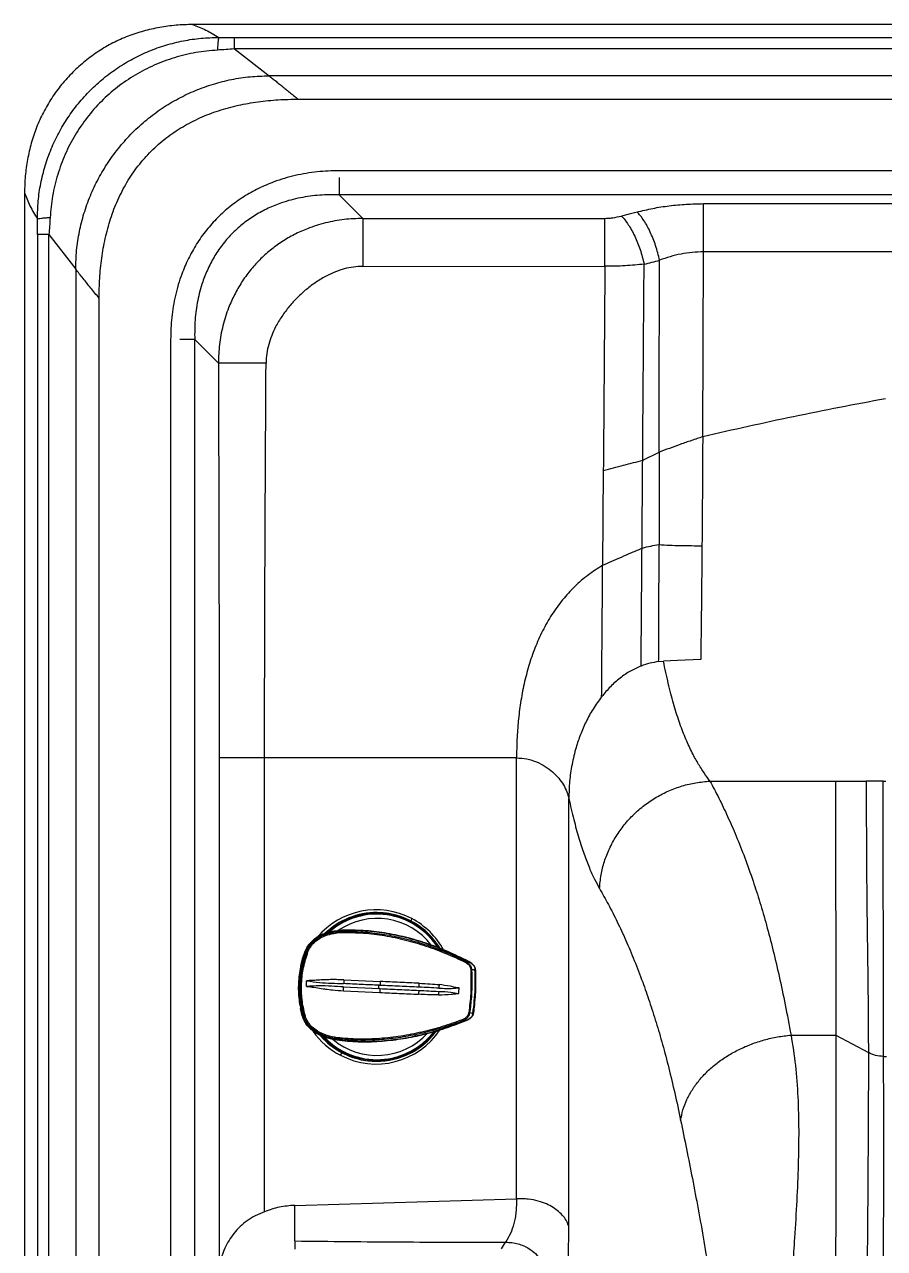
# Model space of a CAD drawing. Extents: x 939 to 1039, y 781 to 934.
# Drawn here: x 938.65 to 954, y 868.52 to 890.35 of the extents above; entities that cross this region are included whole.
import ezdxf

# ---------------------------------------------------------------- set-up
doc = ezdxf.new("R2010")
doc.units = 0
doc.header["$MEASUREMENT"] = 0
doc.layers.add('1', color=4, linetype='Continuous')

# ---------------------------------------------------------------- blocks, each defined once
blk = doc.blocks.new('Envoy')
at = {"layer": '1', "color": 4, "linetype": 'Continuous', "lineweight": 25}
for p, q in [((97.246, 91.174), (3, 91.174)), ((0, 88.174), (0, 3))]:
    blk.add_line(p, q, dxfattribs=at)
at = {"layer": '1', "color": 3, "linetype": 'Continuous', "lineweight": 25}
for p, q in [((3.746, 90.942), (96.499, 90.942)), ((3.746, 90.738), (4.363, 90.259)), ((96.499, 90.738), (3.746, 90.738)), ((95.882, 90.259), (4.363, 90.259)), ((4.882, 89.842), (95.364, 89.842)), ((36.585, 88.567), (5.616, 88.567)), ((36.585, 88.137), (5.616, 88.137)), ((5.616, 88.137), (6.038, 87.716)), ((12.117, 87.979), (36.262, 87.979)), ((6.038, 87.716), (10.355, 87.716)), ((0.435, 87.427), (0.914, 86.81)), ((12.101, 83.823), (12.117, 87.119)), ((36.262, 87.119), (12.117, 87.119)), ((0.914, 86.81), (0.914, 4.363)), ((6.037, 86.861), (10.355, 86.862)), ((1.332, 4.882), (1.332, 86.292)), ((2.607, 85.557), (2.607, 5.616)), ((3.037, 85.557), (3.46, 85.134)), ((11.03, 83.403), (11.325, 83.548)), ((10.328, 83.223), (10.316, 81.528)), ((11.315, 79.813), (11.401, 79.82)), ((11.653, 79.832), (11.401, 79.82)), ((12.066, 79.851), (11.653, 79.832)), ((3.474, 78.1), (3.474, 78.095)), ((3.474, 78.095), (3.474, 69.043)), ((4.282, 70.004), (4.282, 78.095)), ((8.78, 78.095), (4.282, 78.095)), ((8.78, 70.236), (8.78, 78.095)), ((12.23, 77.681), (14.469, 77.681)), ((14.469, 77.681), (15.019, 77.681)), ((15.319, 77.681), (15.019, 77.681)), ((15.319, 77.681), (15.369, 77.681)), ((9.712, 69.739), (9.712, 77.373)), ((6.29, 75.337), (6.293, 75.318)), ((6.91, 75.23), (6.896, 75.186)), ((5.584, 75.016), (5.583, 75.016)), ((5.664, 75.022), (5.584, 75.012)), ((5.663, 75.022), (5.664, 75.022)), ((5.665, 75.015), (5.665, 75.016)), ((5.669, 75.003), (5.665, 75.015)), ((5.01, 74.652), (5.011, 74.652)), ((5.017, 74.649), (5.04, 74.642)), ((7.866, 74.476), (7.868, 74.487)), ((7.868, 74.487), (7.868, 74.488)), ((8.045, 74.319), (7.978, 74.316)), ((8.038, 74.319), (8.033, 74.332)), ((5.029, 74.022), (5.033, 74.122)), ((5.692, 74.013), (6.322, 73.983)), ((5.699, 74.138), (6.349, 74.108)), ((5.69, 73.944), (6.34, 73.913)), ((4.956, 73.496), (4.924, 73.625)), ((4.956, 73.496), (4.957, 73.496)), ((4.964, 73.498), (4.987, 73.503)), ((7.816, 73.405), (7.817, 73.394)), ((7.817, 73.394), (7.817, 73.393)), ((7.942, 73.555), (8.009, 73.544)), ((7.994, 73.525), (8.002, 73.545)), ((13.677, 73.153), (14.478, 73.153)), ((14.478, 73.153), (15.057, 72.84)), ((5.572, 73.067), (5.573, 73.066)), ((5.575, 73.073), (5.58, 73.086)), ((5.575, 73.073), (5.575, 73.072)), ((5.699, 73.052), (5.7, 73.052)), ((5.636, 72.794), (5.669, 72.838)), ((6.28, 72.706), (6.276, 72.687)), ((15.329, 72.774), (15.379, 72.774)), ((4.822, 70.117), (8.78, 70.236)), ((4.822, 69.482), (4.822, 69.335)), ((8.51, 69.342), (8.585, 69.459))]:
    blk.add_line(p, q, dxfattribs=at)
at = {"layer": '1', "color": 3, "linetype": 'Continuous', "lineweight": 25, "flags": 128}
for points in [[(10.929, 87.83), (10.79, 87.794), (10.652, 87.757)], [(0.232, 87.427), (0.232, 45.373), (0.232, 3.746)], [(0.435, 3.746), (0.436, 45.373), (0.435, 87.427)], [(3.037, 5.616), (3.037, 45.587), (3.037, 85.557)], [(5.058, 74.636), (5.088, 74.7), (5.114, 74.739), (5.123, 74.751), (5.131, 74.762), (5.141, 74.774), (5.151, 74.785), (5.151, 74.785), (5.154, 74.787), (5.16, 74.794), (5.173, 74.807), (5.194, 74.826), (5.221, 74.846), (5.247, 74.865), (5.274, 74.881), (5.275, 74.882), (5.283, 74.886), (5.349, 74.918), (5.406, 74.939), (5.441, 74.949), (5.472, 74.957), (5.48, 74.959), (5.494, 74.962), (5.506, 74.964), (5.511, 74.965), (5.513, 74.966), (5.514, 74.966), (5.515, 74.966), (5.515, 74.966), (5.515, 74.966), (5.515, 74.966), (5.515, 74.966), (5.515, 74.966), (5.515, 74.966), (5.515, 74.966), (5.515, 74.966), (5.515, 74.966), (5.516, 74.966), (5.518, 74.966), (5.552, 74.972), (5.578, 74.975), (5.669, 74.982)], [(4.931, 74.395), (4.962, 74.513), (5.01, 74.652)], [(4.956, 74.478), (4.965, 74.511), (5.014, 74.65)]]:
    blk.add_lwpolyline(points, dxfattribs=at)
at = {"layer": '1', "color": 3, "linetype": 'Continuous', "lineweight": 25}
for centre, radius, start, end in [((6.273, 74.015), 1.372, 62.3452, 139.7766), ((6.283, 74.015), 1.322, 62.3411, 134.2865), ((6.283, 74.015), 1.323, 89.7047, 134.1865), ((6.287, 74.015), 1.304, 89.7041, 131.566), ((6.286, 74.015), 1.296, 32.2617, 131.2322), ((6.286, 74.015), 1.296, 32.0334, 130.9032), ((6.287, 74.015), 1.295, 32.0425, 130.8867), ((6.282, 74.014), 1.323, 30.6381, 89.682), ((6.286, 74.014), 1.304, 31.8779, 89.6828), ((6.29, 74.015), 1.219, 37.1105, 124.8488), ((6.281, 74.013), 1.324, 30.9085, 62.3329), ((6.272, 74.013), 1.374, 28.5839, 62.333), ((5.854, 74.989), 0.186, 175.7459, 182.3036), ((6.678, 73.995), 1.785, 158.4858, 196.1834), ((4.979, 74.423), 0.227, 69.5124, 74.3463), ((7.816, 74.48), 0.0503, 330.4549, 355.2482), ((6.676, 73.995), 1.787, 168.2528, 196.1834), ((7.977, 73.989), 0.327, 89.8752, 92.3909), ((4.941, 73.746), 0.247, 280.7091, 285.1508), ((7.765, 73.406), 0.0507, 359.3848, 24.1093), ((7.976, 73.911), 0.358, 262.2061, 264.5056), ((6.274, 74.01), 1.374, 215.1461, 242.3351), ((6.284, 74.01), 1.324, 220.3217, 242.3377), ((6.283, 74.009), 1.323, 220.9746, 269.6877), ((6.287, 74.009), 1.304, 222.812, 269.6895), ((6.286, 74.009), 1.295, 223.2454, 322.8545), ((6.286, 74.009), 1.295, 223.2619, 322.404), ((6.286, 74.009), 1.295, 223.558, 322.6302), ((6.29, 74.009), 1.219, 229.6631, 317.698), ((6.273, 74.009), 1.372, 242.3497, 326.4654), ((6.283, 74.009), 1.323, 242.3474, 324.2501), ((6.282, 74.01), 1.323, 269.7103, 324.324), ((6.286, 74.01), 1.304, 269.7085, 323.2272), ((5.767, 73.082), 0.187, 172.385, 178.9346)]:
    blk.add_arc(centre, radius, start, end, dxfattribs=at)
at = {"layer": '1', "color": 4, "linetype": 'Continuous', "lineweight": 25}
blk.add_open_spline([(3, 91.174), (2.901, 91.171), (2.705, 91.165), (2.412, 91.123), (2.125, 91.06), (1.845, 90.97), (1.576, 90.849), (1.321, 90.7), (1.081, 90.525), (0.859, 90.326), (0.659, 90.105), (0.483, 89.865), (0.333, 89.609), (0.21, 89.339), (0.117, 89.058), (0.052, 88.768), (0.009, 88.472), (0.003, 88.273), (0, 88.174)], degree=3, knots=[0, 0, 0, 0, 0.062366, 0.124638, 0.186644, 0.248523, 0.310634, 0.37302, 0.435572, 0.498279, 0.561144, 0.623947, 0.686467, 0.748827, 0.811278, 0.874007, 0.936971, 1, 1, 1, 1], dxfattribs=at)
at = {"layer": '1', "color": 3, "linetype": 'Continuous', "lineweight": 25}
for points, knots in [([(3, 91.174), (3.078, 91.144), (3.234, 91.084), (3.39, 90.99), (3.468, 90.942)], [0, 0, 0, 0, 0.500001, 1, 1, 1, 1]), ([(0.231, 87.706), (0.234, 87.811), (0.239, 88.024), (0.287, 88.341), (0.364, 88.653), (0.471, 88.954), (0.607, 89.241), (0.769, 89.512), (0.958, 89.767), (1.171, 90.003), (1.407, 90.216), (1.662, 90.405), (1.933, 90.567), (2.22, 90.703), (2.521, 90.81), (2.833, 90.887), (3.15, 90.934), (3.362, 90.94), (3.468, 90.942)], [0, 0, 0, 0, 0.06222, 0.125113, 0.188617, 0.251562, 0.31352, 0.375307, 0.437475, 0.500067, 0.562648, 0.624797, 0.68658, 0.748534, 0.811468, 0.874945, 0.937805, 1, 1, 1, 1]), ([(3.468, 90.943), (3.465, 90.937), (3.46, 90.925), (3.453, 90.875), (3.447, 90.807), (3.444, 90.747), (3.442, 90.717)], [0, 0, 0, 0, 0.249999, 0.499996, 0.749996, 1, 1, 1, 1]), ([(3.468, 90.943), (3.515, 90.942), (3.608, 90.942), (3.701, 90.942), (3.746, 90.942)], [0, 0, 0, 0, 0.511955, 1, 1, 1, 1]), ([(3.746, 90.738), (3.746, 90.766), (3.746, 90.82), (3.746, 90.881), (3.746, 90.925), (3.746, 90.936), (3.746, 90.942)], [0, 0, 0, 0, 0.249996, 0.499999, 0.75, 1, 1, 1, 1]), ([(3.442, 90.717), (3.314, 90.705), (3.055, 90.681), (2.676, 90.588), (2.312, 90.455), (1.971, 90.278), (1.654, 90.062), (1.366, 89.808), (1.112, 89.52), (0.896, 89.203), (0.719, 88.862), (0.585, 88.498), (0.493, 88.118), (0.469, 87.86), (0.457, 87.732)], [0, 0, 0, 0, 0.0835191, 0.1681404, 0.2521961, 0.3344983, 0.4168509, 0.4999266, 0.583025, 0.6653869, 0.7477088, 0.8318065, 0.9164538, 1, 1, 1, 1]), ([(3.746, 90.738), (3.696, 90.734), (3.595, 90.726), (3.494, 90.72), (3.442, 90.717)], [0, 0, 0, 0, 0.492331, 1, 1, 1, 1]), ([(0.914, 86.81), (0.917, 86.923), (0.924, 87.148), (0.976, 87.48), (1.057, 87.806), (1.171, 88.122), (1.316, 88.429), (1.49, 88.72), (1.694, 88.995), (1.924, 89.25), (2.179, 89.48), (2.453, 89.684), (2.745, 89.858), (3.051, 90.003), (3.368, 90.117), (3.694, 90.198), (4.026, 90.25), (4.251, 90.256), (4.363, 90.259)], [0, 0, 0, 0, 0.06215, 0.124777, 0.185771, 0.248564, 0.310676, 0.373243, 0.436892, 0.499999, 0.56323, 0.626874, 0.68924, 0.751565, 0.814271, 0.875187, 0.937853, 1, 1, 1, 1]), ([(4.363, 90.259), (4.383, 90.244), (4.424, 90.211), (4.487, 90.162), (4.552, 90.11), (4.615, 90.059), (4.681, 90.006), (4.747, 89.952), (4.815, 89.896), (4.86, 89.86), (4.882, 89.842)], [0, 0, 0, 0, 0.119758, 0.248559, 0.366829, 0.497219, 0.611816, 0.74738, 0.873325, 1, 1, 1, 1]), ([(1.332, 86.292), (1.334, 86.409), (1.338, 86.649), (1.374, 87.005), (1.437, 87.362), (1.531, 87.709), (1.659, 88.045), (1.823, 88.361), (2.021, 88.654), (2.255, 88.919), (2.52, 89.153), (2.813, 89.351), (3.129, 89.514), (3.465, 89.643), (3.812, 89.737), (4.169, 89.8), (4.525, 89.836), (4.764, 89.84), (4.882, 89.842)], [0, 0, 0, 0, 0.061851, 0.125645, 0.1881173, 0.2520185, 0.3144309, 0.3764028, 0.4386848, 0.5000127, 0.561464, 0.6237473, 0.6855275, 0.7481587, 0.8119693, 0.8743525, 0.9381655, 1, 1, 1, 1]), ([(5.616, 88.567), (5.485, 88.563), (5.221, 88.555), (4.829, 88.487), (4.479, 88.384), (4.173, 88.253), (3.911, 88.107), (3.666, 87.932), (3.442, 87.732), (3.241, 87.508), (3.067, 87.263), (2.921, 87.001), (2.79, 86.695), (2.686, 86.344), (2.619, 85.953), (2.611, 85.689), (2.607, 85.557)], [0, 0, 0, 0, 0.082622, 0.165622, 0.248891, 0.311522, 0.374264, 0.437089, 0.499974, 0.562859, 0.625695, 0.688444, 0.751076, 0.834351, 0.917355, 1, 1, 1, 1]), ([(5.616, 88.445), (5.616, 88.443), (5.616, 88.398), (5.616, 88.317), (5.616, 88.211), (5.616, 88.161), (5.616, 88.137)], [0, 0, 0, 0, 0.015245, 0.343499, 0.671746, 1, 1, 1, 1]), ([(0, 88.174), (0.03, 88.096), (0.09, 87.94), (0.184, 87.784), (0.231, 87.706)], [0, 0, 0, 0, 0.500001, 1, 1, 1, 1]), ([(5.616, 88.137), (5.5, 88.137), (5.268, 88.138), (4.922, 88.09), (4.614, 88.009), (4.347, 87.901), (4.118, 87.779), (3.906, 87.632), (3.713, 87.461), (3.542, 87.268), (3.394, 87.055), (3.272, 86.827), (3.165, 86.559), (3.084, 86.251), (3.036, 85.906), (3.036, 85.674), (3.037, 85.557)], [0, 0, 0, 0, 0.084114, 0.167945, 0.251385, 0.313742, 0.375921, 0.437975, 0.499974, 0.561974, 0.624037, 0.686224, 0.748583, 0.832028, 0.915865, 1, 1, 1, 1]), ([(10.929, 87.83), (11.022, 87.853), (11.208, 87.898), (11.504, 87.943), (11.808, 87.973), (12.014, 87.977), (12.117, 87.979)], [0, 0, 0, 0, 0.249824, 0.500183, 0.750204, 1, 1, 1, 1]), ([(12.117, 87.119), (12.117, 87.162), (12.117, 87.248), (12.117, 87.376), (12.117, 87.499), (12.117, 87.615), (12.117, 87.723), (12.117, 87.821), (12.117, 87.909), (12.117, 87.955), (12.117, 87.979)], [0, 0, 0, 0, 0.125001, 0.250001, 0.375001, 0.500001, 0.624998, 0.749999, 0.874999, 1, 1, 1, 1]), ([(10.355, 87.716), (10.374, 87.717), (10.421, 87.719), (10.522, 87.73), (10.6, 87.746), (10.652, 87.757)], [0, 0, 0, 0, 0.180421, 0.458622, 1, 1, 1, 1]), ([(10.652, 87.757), (10.672, 87.735), (10.714, 87.691), (10.774, 87.606), (10.833, 87.51), (10.888, 87.402), (10.939, 87.284), (10.985, 87.16), (11.025, 87.03), (11.045, 86.943), (11.056, 86.899)], [0, 0, 0, 0, 0.125002, 0.250001, 0.375001, 0.500001, 0.624998, 0.749999, 0.874997, 1, 1, 1, 1]), ([(11.333, 86.97), (11.323, 87.014), (11.302, 87.102), (11.262, 87.231), (11.216, 87.356), (11.165, 87.473), (11.11, 87.582), (11.052, 87.679), (10.991, 87.764), (10.949, 87.808), (10.929, 87.83)], [0, 0, 0, 0, 0.1250022, 0.2500014, 0.3750008, 0.5000034, 0.6250015, 0.7500007, 0.8750011, 1, 1, 1, 1]), ([(0.231, 87.706), (0.237, 87.708), (0.249, 87.713), (0.298, 87.72), (0.366, 87.727), (0.427, 87.73), (0.457, 87.732)], [0, 0, 0, 0, 0.25, 0.5, 0.750002, 1, 1, 1, 1]), ([(0.232, 87.427), (0.232, 87.473), (0.232, 87.566), (0.231, 87.658), (0.231, 87.706)], [0, 0, 0, 0, 0.4886862, 1, 1, 1, 1]), ([(0.457, 87.732), (0.454, 87.68), (0.448, 87.579), (0.439, 87.477), (0.435, 87.427)], [0, 0, 0, 0, 0.507051, 1, 1, 1, 1]), ([(6.038, 87.716), (5.926, 87.712), (5.701, 87.704), (5.369, 87.642), (5.072, 87.548), (4.813, 87.432), (4.592, 87.303), (4.384, 87.151), (4.193, 86.979), (4.022, 86.787), (3.871, 86.579), (3.744, 86.357), (3.627, 86.098), (3.534, 85.801), (3.471, 85.469), (3.464, 85.245), (3.46, 85.134)], [0, 0, 0, 0, 0.082443, 0.165187, 0.248467, 0.311207, 0.374074, 0.437099, 0.500251, 0.563395, 0.626391, 0.689217, 0.751902, 0.835053, 0.91766, 1, 1, 1, 1]), ([(6.038, 87.716), (6.038, 87.692), (6.038, 87.646), (6.038, 87.559), (6.038, 87.462), (6.037, 87.354), (6.037, 87.238), (6.037, 87.116), (6.037, 86.99), (6.037, 86.904), (6.037, 86.861)], [0, 0, 0, 0, 0.125, 0.250002, 0.374999, 0.5, 0.625, 0.750001, 0.875, 1, 1, 1, 1]), ([(10.355, 86.862), (10.355, 86.905), (10.355, 86.991), (10.355, 87.117), (10.355, 87.239), (10.355, 87.355), (10.355, 87.462), (10.355, 87.56), (10.355, 87.646), (10.355, 87.693), (10.355, 87.716)], [0, 0, 0, 0, 0.125003, 0.250002, 0.375001, 0.500002, 0.625001, 0.749998, 0.874998, 1, 1, 1, 1]), ([(0.435, 87.427), (0.408, 87.427), (0.353, 87.427), (0.292, 87.427), (0.248, 87.427), (0.237, 87.427), (0.232, 87.427)], [0, 0, 0, 0, 0.25, 0.500001, 0.750001, 1, 1, 1, 1]), ([(12.117, 87.119), (12.049, 87.117), (11.913, 87.113), (11.712, 87.082), (11.516, 87.036), (11.394, 86.992), (11.333, 86.97)], [0, 0, 0, 0, 0.247045, 0.49556, 0.746621, 1, 1, 1, 1]), ([(11.056, 86.899), (11.001, 86.894), (10.89, 86.884), (10.716, 86.871), (10.537, 86.862), (10.416, 86.862), (10.355, 86.862)], [0, 0, 0, 0, 0.246642, 0.496333, 0.748442, 1, 1, 1, 1]), ([(11.03, 83.403), (11.034, 83.985), (11.043, 85.15), (11.051, 86.316), (11.056, 86.899)], [0, 0, 0, 0, 0.499869, 1, 1, 1, 1]), ([(11.056, 86.899), (11.102, 86.911), (11.194, 86.934), (11.287, 86.958), (11.333, 86.97)], [0, 0, 0, 0, 0.500009, 1, 1, 1, 1]), ([(11.325, 83.548), (11.325, 84.115), (11.325, 85.256), (11.33, 86.396), (11.333, 86.97)], [0, 0, 0, 0, 0.497158, 1, 1, 1, 1]), ([(1.332, 86.292), (1.307, 86.323), (1.257, 86.383), (1.185, 86.472), (1.114, 86.559), (1.046, 86.644), (0.978, 86.729), (0.935, 86.784), (0.914, 86.81)], [0, 0, 0, 0, 0.176594, 0.345331, 0.502786, 0.673944, 0.838323, 1, 1, 1, 1]), ([(6.037, 86.861), (5.981, 86.859), (5.87, 86.854), (5.705, 86.819), (5.546, 86.766), (5.378, 86.688), (5.205, 86.585), (5.03, 86.454), (4.868, 86.307), (4.721, 86.146), (4.589, 85.971), (4.485, 85.797), (4.408, 85.629), (4.354, 85.47), (4.318, 85.306), (4.313, 85.194), (4.31, 85.137)], [0, 0, 0, 0, 0.063314, 0.12651, 0.189566, 0.252354, 0.335356, 0.41762, 0.4996, 0.581613, 0.663977, 0.747131, 0.81003, 0.873193, 0.936525, 1, 1, 1, 1]), ([(10.355, 86.862), (10.351, 86.255), (10.342, 85.042), (10.333, 83.829), (10.328, 83.223)], [0, 0, 0, 0, 0.5001176, 1, 1, 1, 1]), ([(3.037, 85.557), (3.012, 85.557), (2.962, 85.557), (2.868, 85.557), (2.799, 85.557), (2.771, 85.557)], [0, 0, 0, 0, 0.37027, 0.740524, 1, 1, 1, 1]), ([(4.31, 85.137), (4.268, 85.137), (4.182, 85.137), (4.056, 85.137), (3.935, 85.136), (3.82, 85.136), (3.713, 85.135), (3.616, 85.135), (3.53, 85.134), (3.484, 85.134), (3.46, 85.134)], [0, 0, 0, 0, 0.124998, 0.250001, 0.375001, 0.5, 0.624998, 0.750001, 0.875, 1, 1, 1, 1]), ([(3.46, 85.134), (3.464, 83.958), (3.47, 81.614), (3.473, 79.269), (3.474, 78.1)], [0, 0, 0, 0, 0.501262, 1, 1, 1, 1]), ([(4.282, 78.095), (4.285, 79.266), (4.29, 81.614), (4.304, 83.961), (4.31, 85.137)], [0, 0, 0, 0, 0.499024, 1, 1, 1, 1]), ([(15.36, 84.5), (14.814, 84.397), (13.723, 84.19), (12.641, 83.945), (12.101, 83.823)], [0, 0, 0, 0, 0.500922, 1, 1, 1, 1]), ([(12.101, 83.823), (12.034, 83.8), (11.899, 83.755), (11.699, 83.685), (11.505, 83.616), (11.385, 83.571), (11.325, 83.548)], [0, 0, 0, 0, 0.2473923, 0.4998212, 0.7523913, 1, 1, 1, 1]), ([(12.101, 83.823), (12.1, 83.69), (12.099, 83.424), (12.096, 83.027), (12.094, 82.635), (12.091, 82.25), (12.089, 82), (12.088, 81.874)], [0, 0, 0, 0, 0.199352, 0.400466, 0.601399, 0.800225, 1, 1, 1, 1]), ([(10.328, 83.223), (10.388, 83.238), (10.51, 83.269), (10.69, 83.315), (10.866, 83.36), (10.976, 83.389), (11.03, 83.403)], [0, 0, 0, 0, 0.244221, 0.499366, 0.755034, 1, 1, 1, 1]), ([(11.018, 81.832), (11.019, 82.005), (11.022, 82.352), (11.026, 82.876), (11.028, 83.227), (11.03, 83.403)], [0, 0, 0, 0, 0.333779, 0.665998, 1, 1, 1, 1]), ([(11.325, 83.548), (11.325, 83.41), (11.325, 83.131), (11.324, 82.716), (11.324, 82.302), (11.323, 82.03), (11.323, 81.893)], [0, 0, 0, 0, 0.247933, 0.498844, 0.747863, 1, 1, 1, 1]), ([(11.323, 81.893), (11.272, 81.885), (11.169, 81.87), (11.068, 81.845), (11.018, 81.832)], [0, 0, 0, 0, 0.499335, 1, 1, 1, 1]), ([(11.315, 79.813), (11.316, 79.918), (11.317, 80.126), (11.319, 80.455), (11.32, 80.794), (11.321, 81.146), (11.322, 81.513), (11.323, 81.766), (11.323, 81.893)], [0, 0, 0, 0, 0.170131, 0.33581, 0.500696, 0.666431, 0.832539, 1, 1, 1, 1]), ([(12.088, 81.874), (12.026, 81.874), (11.897, 81.874), (11.703, 81.877), (11.509, 81.882), (11.384, 81.889), (11.323, 81.893)], [0, 0, 0, 0, 0.242342, 0.500547, 0.758306, 1, 1, 1, 1]), ([(12.088, 81.874), (12.087, 81.82), (12.086, 81.709), (12.085, 81.537), (12.083, 81.371), (12.082, 81.207), (12.08, 81.041), (12.078, 80.845), (12.076, 80.664), (12.074, 80.513), (12.073, 80.422), (12.072, 80.355), (12.071, 80.284), (12.07, 80.171), (12.068, 80.019), (12.066, 79.905), (12.066, 79.851)], [0, 0, 0, 0, 0.0739051, 0.1531796, 0.2378137, 0.3078285, 0.3858864, 0.4752099, 0.5940091, 0.655495, 0.7022613, 0.7343264, 0.7581843, 0.8125172, 0.9114283, 1, 1, 1, 1]), ([(11.018, 81.832), (10.955, 81.805), (10.832, 81.753), (10.649, 81.674), (10.477, 81.6), (10.368, 81.551), (10.316, 81.528)], [0, 0, 0, 0, 0.2732002, 0.5355226, 0.7797442, 1, 1, 1, 1]), ([(11.002, 79.734), (11.003, 79.838), (11.004, 80.046), (11.007, 80.375), (11.009, 80.717), (11.012, 81.074), (11.015, 81.445), (11.017, 81.703), (11.018, 81.832)], [0, 0, 0, 0, 0.167026, 0.333367, 0.499281, 0.665212, 0.831633, 1, 1, 1, 1]), ([(10.316, 81.528), (10.228, 81.473), (10.051, 81.361), (9.812, 81.153), (9.595, 80.917), (9.404, 80.652), (9.239, 80.363), (9.104, 80.058), (8.995, 79.741), (8.911, 79.415), (8.849, 79.084), (8.808, 78.754), (8.784, 78.425), (8.781, 78.205), (8.78, 78.095)], [0, 0, 0, 0, 0.0788247, 0.1591399, 0.2403402, 0.3228248, 0.4074636, 0.4926649, 0.5766986, 0.6623908, 0.7492094, 0.8326682, 0.9158749, 1, 1, 1, 1]), ([(10.298, 79.187), (10.299, 79.273), (10.3, 79.444), (10.302, 79.721), (10.304, 80.006), (10.306, 80.299), (10.309, 80.597), (10.311, 80.902), (10.313, 81.212), (10.315, 81.423), (10.316, 81.528)], [0, 0, 0, 0, 0.123489, 0.248036, 0.37317, 0.498544, 0.623974, 0.749375, 0.874724, 1, 1, 1, 1]), ([(11.002, 79.734), (10.938, 79.706), (10.806, 79.648), (10.623, 79.521), (10.449, 79.368), (10.349, 79.248), (10.298, 79.187)], [0, 0, 0, 0, 0.232799, 0.47957, 0.736778, 1, 1, 1, 1]), ([(11.315, 79.812), (11.262, 79.804), (11.155, 79.788), (11.054, 79.752), (11.002, 79.734)], [0, 0, 0, 0, 0.495711, 1, 1, 1, 1]), ([(12.23, 77.681), (12.196, 77.728), (12.128, 77.824), (12.013, 78.001), (11.899, 78.21), (11.786, 78.456), (11.679, 78.74), (11.579, 79.062), (11.485, 79.42), (11.429, 79.686), (11.401, 79.82)], [0, 0, 0, 0, 0.117858, 0.23835, 0.360853, 0.485143, 0.611201, 0.739055, 0.868698, 1, 1, 1, 1]), ([(10.298, 79.187), (10.245, 79.115), (10.142, 78.974), (10.018, 78.745), (9.918, 78.515), (9.832, 78.261), (9.765, 77.982), (9.72, 77.678), (9.715, 77.475), (9.712, 77.373)], [0, 0, 0, 0, 0.138145, 0.271078, 0.400867, 0.524586, 0.686049, 0.843224, 1, 1, 1, 1]), ([(4.282, 78.095), (4.241, 78.095), (4.159, 78.095), (4.04, 78.095), (3.924, 78.095), (3.815, 78.095), (3.714, 78.095), (3.622, 78.095), (3.541, 78.095), (3.496, 78.095), (3.474, 78.095)], [0, 0, 0, 0, 0.124998, 0.2499988, 0.3749988, 0.4999968, 0.6249967, 0.7499989, 0.8749989, 1, 1, 1, 1]), ([(8.78, 78.095), (8.842, 78.091), (8.967, 78.084), (9.141, 78.027), (9.295, 77.947), (9.427, 77.846), (9.535, 77.734), (9.619, 77.615), (9.68, 77.493), (9.701, 77.413), (9.712, 77.373)], [0, 0, 0, 0, 0.120192, 0.242165, 0.367008, 0.494251, 0.622684, 0.750847, 0.877155, 1, 1, 1, 1]), ([(10.26, 75.766), (10.267, 75.847), (10.282, 76.009), (10.343, 76.248), (10.433, 76.479), (10.552, 76.699), (10.697, 76.904), (10.867, 77.091), (11.059, 77.256), (11.27, 77.397), (11.496, 77.513), (11.734, 77.6), (11.98, 77.659), (12.147, 77.673), (12.23, 77.681)], [0, 0, 0, 0, 0.083339, 0.166676, 0.250008, 0.333337, 0.416668, 0.5, 0.583332, 0.666662, 0.749992, 0.833324, 0.916661, 1, 1, 1, 1]), ([(12.23, 77.681), (12.283, 77.582), (12.389, 77.385), (12.545, 77.057), (12.7, 76.704), (12.852, 76.32), (12.992, 75.926), (13.122, 75.523), (13.24, 75.117), (13.355, 74.678), (13.466, 74.206), (13.574, 73.701), (13.642, 73.336), (13.677, 73.153)], [0, 0, 0, 0, 0.099149, 0.197942, 0.296833, 0.396074, 0.495665, 0.578983, 0.662623, 0.746596, 0.830804, 0.915204, 1, 1, 1, 1]), ([(14.469, 77.681), (14.469, 77.581), (14.469, 77.381), (14.47, 77.048), (14.471, 76.69), (14.472, 76.302), (14.472, 75.904), (14.473, 75.5), (14.474, 75.093), (14.475, 74.657), (14.476, 74.189), (14.477, 73.691), (14.478, 73.332), (14.478, 73.153)], [0, 0, 0, 0, 0.10003, 0.20012, 0.300161, 0.400141, 0.500066, 0.583361, 0.666689, 0.750019, 0.833348, 0.916674, 1, 1, 1, 1]), ([(15.019, 77.681), (15.019, 77.58), (15.019, 77.379), (15.02, 77.031), (15.021, 76.65), (15.023, 76.231), (15.027, 75.795), (15.031, 75.348), (15.037, 74.896), (15.044, 74.414), (15.05, 73.906), (15.055, 73.38), (15.056, 73.019), (15.057, 72.84)], [0, 0, 0, 0, 0.100032, 0.200235, 0.300426, 0.400456, 0.500411, 0.583677, 0.66698, 0.750328, 0.833699, 0.916978, 1, 1, 1, 1]), ([(15.329, 72.774), (15.329, 72.953), (15.328, 73.314), (15.327, 73.844), (15.326, 74.358), (15.325, 74.848), (15.324, 75.309), (15.323, 75.766), (15.322, 76.211), (15.321, 76.639), (15.32, 77.026), (15.319, 77.379), (15.319, 77.58), (15.319, 77.681)], [0, 0, 0, 0, 0.083023, 0.166303, 0.249675, 0.333023, 0.416327, 0.499593, 0.599547, 0.699576, 0.799766, 0.899968, 1, 1, 1, 1]), ([(9.712, 77.373), (9.741, 77.245), (9.799, 76.992), (9.89, 76.663), (9.983, 76.375), (10.077, 76.133), (10.169, 75.93), (10.23, 75.82), (10.26, 75.766)], [0, 0, 0, 0, 0.176962, 0.351211, 0.52194, 0.688144, 0.848349, 1, 1, 1, 1]), ([(10.26, 75.766), (10.313, 75.673), (10.419, 75.487), (10.575, 75.177), (10.73, 74.846), (10.881, 74.488), (11.022, 74.123), (11.151, 73.754), (11.27, 73.385), (11.385, 72.99), (11.496, 72.569), (11.604, 72.121), (11.673, 71.797), (11.707, 71.635)], [0, 0, 0, 0, 0.102214, 0.20384, 0.305085, 0.405986, 0.506362, 0.589569, 0.672357, 0.754737, 0.836684, 0.918295, 1, 1, 1, 1]), ([(5.01, 74.652), (5.024, 74.682), (5.052, 74.742), (5.117, 74.819), (5.193, 74.883), (5.279, 74.934), (5.371, 74.971), (5.498, 75.008), (5.597, 75.016), (5.663, 75.022)], [0, 0, 0, 0, 0.1251364, 0.250266, 0.3753778, 0.5004455, 0.6254508, 0.750413, 1, 1, 1, 1]), ([(5.584, 75.012), (5.545, 75.008), (5.473, 75.001), (5.372, 74.971), (5.28, 74.934), (5.194, 74.884), (5.118, 74.819), (5.053, 74.742), (5.025, 74.682), (5.011, 74.652)], [0, 0, 0, 0, 0.164296, 0.303168, 0.442208, 0.58144, 0.720852, 0.860387, 1, 1, 1, 1]), ([(5.665, 75.016), (5.626, 75.013), (5.546, 75.008), (5.444, 74.986), (5.362, 74.96), (5.3, 74.935), (5.235, 74.901), (5.169, 74.856), (5.106, 74.796), (5.053, 74.728), (5.03, 74.676), (5.017, 74.649)], [0, 0, 0, 0, 0.149084, 0.30596, 0.394302, 0.478843, 0.560231, 0.673648, 0.782719, 0.889308, 1, 1, 1, 1]), ([(5.04, 74.642), (5.043, 74.65), (5.049, 74.666), (5.061, 74.69), (5.075, 74.716), (5.092, 74.743), (5.122, 74.783), (5.164, 74.827), (5.216, 74.869), (5.263, 74.899), (5.308, 74.923), (5.356, 74.943), (5.407, 74.961), (5.47, 74.979), (5.557, 74.996), (5.628, 75), (5.669, 75.003)], [0, 0, 0, 0, 0.032341, 0.067619, 0.105832, 0.146975, 0.191051, 0.298235, 0.38494, 0.451125, 0.515508, 0.582865, 0.653192, 0.726487, 0.837064, 1, 1, 1, 1]), ([(5.542, 75.006), (5.545, 75.007), (5.552, 75.008), (5.559, 75.009), (5.563, 75.009)], [0, 0, 0, 0, 0.440083, 1, 1, 1, 1]), ([(7.869, 74.493), (7.755, 74.549), (7.525, 74.659), (7.167, 74.794), (6.801, 74.903), (6.426, 74.98), (6.046, 75.025), (5.791, 75.023), (5.664, 75.022)], [0, 0, 0, 0, 0.166637, 0.333282, 0.499938, 0.66661, 0.833295, 1, 1, 1, 1]), ([(5.665, 75.016), (5.665, 75.017), (5.664, 75.018), (5.664, 75.02), (5.664, 75.022), (5.664, 75.022), (5.664, 75.022)], [0, 0, 0, 0, 0.27312, 0.612151, 0.853884, 1, 1, 1, 1]), ([(7.868, 74.488), (7.739, 74.55), (7.481, 74.673), (7.077, 74.819), (6.693, 74.923), (6.332, 74.987), (5.999, 75.02), (5.776, 75.017), (5.665, 75.016)], [0, 0, 0, 0, 0.187061, 0.374643, 0.561879, 0.70843, 0.854414, 1, 1, 1, 1]), ([(5.669, 75.003), (5.73, 75.003), (5.851, 75.005), (6.031, 74.995), (6.208, 74.979), (6.383, 74.956), (6.554, 74.925), (6.802, 74.872), (7.121, 74.782), (7.504, 74.644), (7.746, 74.532), (7.866, 74.476)], [0, 0, 0, 0, 0.079708, 0.158461, 0.236335, 0.313387, 0.38965, 0.465139, 0.646212, 0.824644, 1, 1, 1, 1]), ([(5.669, 74.982), (5.796, 74.981), (6.049, 74.979), (6.427, 74.931), (6.799, 74.853), (7.163, 74.745), (7.518, 74.614), (7.746, 74.508), (7.86, 74.455)], [0, 0, 0, 0, 0.1665761, 0.3331864, 0.4998371, 0.666528, 0.8332507, 1, 1, 1, 1]), ([(5.011, 74.652), (4.979, 74.559), (4.916, 74.373), (4.881, 74.079), (4.888, 73.783), (4.934, 73.592), (4.957, 73.496)], [0, 0, 0, 0, 0.2500004, 0.5000013, 0.7500012, 1, 1, 1, 1]), ([(5.024, 74.647), (5.023, 74.647), (5.023, 74.647), (5.022, 74.648), (5.019, 74.649), (5.016, 74.65), (5.012, 74.651), (5.011, 74.652), (5.011, 74.652)], [0, 0, 0, 0, 0.022761, 0.050128, 0.135418, 0.463556, 0.814886, 1, 1, 1, 1]), ([(5.024, 74.647), (4.992, 74.555), (4.929, 74.37), (4.895, 74.078), (4.902, 73.784), (4.947, 73.594), (4.97, 73.5)], [0, 0, 0, 0, 0.250001, 0.500001, 0.75, 1, 1, 1, 1]), ([(4.987, 73.503), (4.966, 73.598), (4.925, 73.784), (4.919, 74.072), (4.95, 74.361), (5.01, 74.547), (5.04, 74.642)], [0, 0, 0, 0, 0.250308, 0.493487, 0.741948, 1, 1, 1, 1]), ([(5.006, 73.508), (4.985, 73.601), (4.944, 73.788), (4.938, 74.076), (4.971, 74.363), (5.029, 74.545), (5.058, 74.636)], [0, 0, 0, 0, 0.2499983, 0.499993, 0.7500061, 1, 1, 1, 1]), ([(7.86, 74.455), (7.879, 74.444), (7.913, 74.425), (7.945, 74.383), (7.959, 74.347), (7.962, 74.326), (7.963, 74.316)], [0, 0, 0, 0, 0.363338, 0.653353, 0.82864, 1, 1, 1, 1]), ([(7.866, 74.476), (7.885, 74.465), (7.921, 74.445), (7.955, 74.4), (7.973, 74.357), (7.976, 74.33), (7.977, 74.316)], [0, 0, 0, 0, 0.322452, 0.598481, 0.799029, 1, 1, 1, 1]), ([(7.867, 74.488), (7.868, 74.489), (7.868, 74.49), (7.869, 74.492), (7.87, 74.493), (7.869, 74.493), (7.869, 74.493)], [0, 0, 0, 0, 0.256724, 0.603388, 0.850584, 1, 1, 1, 1]), ([(8.045, 74.319), (8.044, 74.329), (8.041, 74.348), (8.024, 74.384), (7.97, 74.439), (7.909, 74.468), (7.868, 74.488)], [0, 0, 0, 0, 0.108763, 0.221907, 0.461601, 1, 1, 1, 1]), ([(8.05, 74.32), (8.048, 74.331), (8.045, 74.353), (8.024, 74.393), (7.967, 74.446), (7.908, 74.474), (7.869, 74.493)], [0, 0, 0, 0, 0.128859, 0.25688, 0.508221, 1, 1, 1, 1]), ([(7.963, 74.316), (7.966, 74.173), (7.972, 73.919), (7.941, 73.667), (7.928, 73.556)], [0, 0, 0, 0, 0.559945, 1, 1, 1, 1]), ([(7.978, 74.316), (7.979, 74.285), (7.982, 74.215), (7.984, 74.099), (7.981, 73.955), (7.972, 73.804), (7.958, 73.667), (7.947, 73.588), (7.942, 73.555)], [0, 0, 0, 0, 0.122705, 0.27447, 0.455296, 0.686947, 0.86851, 1, 1, 1, 1]), ([(8.002, 73.545), (8.019, 73.689), (8.05, 73.946), (8.042, 74.205), (8.038, 74.319)], [0, 0, 0, 0, 0.559951, 1, 1, 1, 1]), ([(8.045, 74.319), (8.048, 74.19), (8.056, 73.931), (8.024, 73.673), (8.009, 73.544)], [0, 0, 0, 0, 0.499974, 1, 1, 1, 1]), ([(8.014, 73.543), (8.031, 73.688), (8.061, 73.946), (8.053, 74.206), (8.05, 74.32)], [0, 0, 0, 0, 0.55995, 1, 1, 1, 1]), ([(8.038, 74.319), (8.039, 74.319), (8.04, 74.319), (8.042, 74.319), (8.044, 74.319), (8.046, 74.32), (8.048, 74.32), (8.05, 74.32), (8.05, 74.32), (8.05, 74.32)], [0, 0, 0, 0, 0.055578, 0.165278, 0.342784, 0.555731, 0.762951, 0.910679, 1, 1, 1, 1]), ([(5.029, 74.022), (5.03, 74.022), (5.034, 74.022), (5.037, 74.022), (5.039, 74.021)], [0, 0, 0, 0, 0.500012, 1, 1, 1, 1]), ([(5.043, 74.121), (5.041, 74.122), (5.038, 74.122), (5.035, 74.122), (5.033, 74.122)], [0, 0, 0, 0, 0.499983, 1, 1, 1, 1]), ([(5.692, 74.013), (5.62, 74.017), (5.475, 74.024), (5.258, 74.035), (5.112, 74.026), (5.039, 74.021)], [0, 0, 0, 0, 0.3296057, 0.6617308, 1, 1, 1, 1]), ([(5.039, 74.021), (5.039, 74.021), (5.045, 74.02), (5.056, 74.019), (5.152, 74.009), (5.242, 73.994), (5.328, 73.979), (5.329, 73.979), (5.333, 73.979), (5.347, 73.977), (5.403, 73.969), (5.519, 73.955), (5.626, 73.948), (5.69, 73.944)], [0, 0, 0, 0, 0.003081, 0.027247, 0.050118, 0.445527, 0.445658, 0.446813, 0.45012, 0.462782, 0.51226, 0.707507, 1, 1, 1, 1]), ([(5.699, 74.138), (5.689, 74.138), (5.666, 74.139), (5.63, 74.14), (5.587, 74.141), (5.539, 74.142), (5.486, 74.142), (5.427, 74.141), (5.362, 74.139), (5.302, 74.136), (5.249, 74.133), (5.202, 74.13), (5.155, 74.128), (5.113, 74.125), (5.083, 74.124), (5.065, 74.123), (5.055, 74.123), (5.048, 74.122), (5.044, 74.122), (5.043, 74.121)], [0, 0, 0, 0, 0.047081, 0.102826, 0.167172, 0.240068, 0.321445, 0.41132, 0.509842, 0.617398, 0.683429, 0.754855, 0.83157, 0.898216, 0.948341, 0.969632, 0.982105, 0.993554, 1, 1, 1, 1]), ([(5.043, 74.121), (5.116, 74.11), (5.26, 74.088), (5.478, 74.078), (5.623, 74.073), (5.695, 74.07)], [0, 0, 0, 0, 0.338236, 0.670379, 1, 1, 1, 1]), ([(5.69, 73.944), (5.691, 73.951), (5.691, 73.963), (5.692, 73.981), (5.692, 73.998), (5.692, 74.008), (5.692, 74.013)], [0, 0, 0, 0, 0.247902, 0.499984, 0.7520972, 1, 1, 1, 1]), ([(5.699, 74.138), (5.699, 74.132), (5.698, 74.119), (5.697, 74.101), (5.696, 74.084), (5.695, 74.075), (5.695, 74.07)], [0, 0, 0, 0, 0.247857, 0.499985, 0.75209, 1, 1, 1, 1]), ([(6.325, 74.041), (6.22, 74.046), (6.01, 74.055), (5.8, 74.065), (5.695, 74.07)], [0, 0, 0, 0, 0.500055, 1, 1, 1, 1]), ([(6.322, 73.983), (6.323, 73.987), (6.323, 73.996), (6.324, 74.012), (6.325, 74.028), (6.325, 74.037), (6.325, 74.041)], [0, 0, 0, 0, 0.250222, 0.499998, 0.749744, 1, 1, 1, 1]), ([(6.347, 74.04), (6.343, 74.04), (6.336, 74.04), (6.329, 74.041), (6.325, 74.041)], [0, 0, 0, 0, 0.4999, 1, 1, 1, 1]), ([(6.349, 74.108), (6.349, 74.102), (6.349, 74.089), (6.348, 74.071), (6.347, 74.054), (6.347, 74.044), (6.347, 74.04)], [0, 0, 0, 0, 0.247844, 0.5000016, 0.7521676, 1, 1, 1, 1]), ([(7.04, 74.007), (6.925, 74.013), (6.694, 74.024), (6.463, 74.034), (6.347, 74.04)], [0, 0, 0, 0, 0.499963, 1, 1, 1, 1]), ([(7.04, 74.076), (6.925, 74.082), (6.695, 74.092), (6.465, 74.103), (6.349, 74.108)], [0, 0, 0, 0, 0.499875, 1, 1, 1, 1]), ([(7.04, 74.076), (7.039, 74.07), (7.039, 74.057), (7.039, 74.039), (7.039, 74.022), (7.039, 74.012), (7.04, 74.007)], [0, 0, 0, 0, 0.247841, 0.500001, 0.752156, 1, 1, 1, 1]), ([(7.04, 74.076), (7.107, 74.074), (7.227, 74.069), (7.346, 74.058), (7.398, 74.053)], [0, 0, 0, 0, 0.56019, 1, 1, 1, 1]), ([(7.394, 73.991), (7.336, 73.993), (7.218, 73.999), (7.099, 74.005), (7.04, 74.007)], [0, 0, 0, 0, 0.499892, 1, 1, 1, 1]), ([(7.398, 74.053), (7.397, 74.041), (7.395, 74.019), (7.394, 74), (7.394, 73.991)], [0, 0, 0, 0, 0.5000407, 1, 1, 1, 1]), ([(7.394, 73.991), (7.481, 73.986), (7.591, 73.981), (7.708, 73.993), (7.739, 73.996), (7.747, 73.996), (7.749, 73.996), (7.75, 73.996), (7.75, 73.996), (7.75, 73.996), (7.75, 73.996)], [0, 0, 0, 0, 0.7300253, 0.9313792, 0.9821215, 0.9951105, 0.9985507, 0.9995206, 0.9998243, 1, 1, 1, 1]), ([(7.75, 73.996), (7.75, 73.996), (7.748, 73.996), (7.741, 73.997), (7.689, 74.002), (7.575, 74.031), (7.463, 74.045), (7.398, 74.053)], [0, 0, 0, 0, 0.001603, 0.015643, 0.055887, 0.44608, 1, 1, 1, 1]), ([(7.755, 73.995), (7.754, 73.995), (7.752, 73.995), (7.751, 73.996), (7.75, 73.996)], [0, 0, 0, 0, 0.485832, 1, 1, 1, 1]), ([(7.75, 73.895), (7.751, 73.912), (7.753, 73.945), (7.754, 73.978), (7.755, 73.995)], [0, 0, 0, 0, 0.499998, 1, 1, 1, 1]), ([(6.322, 73.983), (6.327, 73.983), (6.334, 73.983), (6.341, 73.982), (6.345, 73.982)], [0, 0, 0, 0, 0.591758, 1, 1, 1, 1]), ([(6.345, 73.982), (6.344, 73.977), (6.343, 73.968), (6.342, 73.951), (6.341, 73.932), (6.341, 73.92), (6.34, 73.913)], [0, 0, 0, 0, 0.247831, 0.500002, 0.75214, 1, 1, 1, 1]), ([(6.34, 73.913), (6.456, 73.908), (6.686, 73.897), (6.916, 73.886), (7.031, 73.881)], [0, 0, 0, 0, 0.500125, 1, 1, 1, 1]), ([(6.345, 73.982), (6.46, 73.977), (6.692, 73.966), (6.922, 73.955), (7.037, 73.95)], [0, 0, 0, 0, 0.500037, 1, 1, 1, 1]), ([(7.037, 73.95), (7.036, 73.945), (7.035, 73.935), (7.033, 73.918), (7.032, 73.9), (7.031, 73.887), (7.031, 73.881)], [0, 0, 0, 0, 0.247838, 0.499988, 0.752143, 1, 1, 1, 1]), ([(7.389, 73.871), (7.323, 73.871), (7.203, 73.872), (7.083, 73.878), (7.031, 73.881)], [0, 0, 0, 0, 0.559817, 1, 1, 1, 1]), ([(7.037, 73.95), (7.096, 73.947), (7.215, 73.941), (7.333, 73.936), (7.392, 73.933)], [0, 0, 0, 0, 0.500116, 1, 1, 1, 1]), ([(7.392, 73.933), (7.391, 73.924), (7.389, 73.905), (7.389, 73.882), (7.389, 73.871)], [0, 0, 0, 0, 0.499972, 1, 1, 1, 1]), ([(7.389, 73.871), (7.465, 73.874), (7.567, 73.878), (7.681, 73.89), (7.721, 73.893), (7.736, 73.894), (7.74, 73.894), (7.743, 73.894), (7.745, 73.895), (7.745, 73.895)], [0, 0, 0, 0, 0.632717, 0.86002, 0.958241, 0.97593, 0.985987, 0.994966, 1, 1, 1, 1]), ([(7.392, 73.933), (7.463, 73.93), (7.582, 73.925), (7.699, 73.904), (7.745, 73.895)], [0, 0, 0, 0, 0.6006301, 1, 1, 1, 1]), ([(7.745, 73.895), (7.746, 73.895), (7.748, 73.895), (7.75, 73.895), (7.75, 73.895)], [0, 0, 0, 0, 0.499975, 1, 1, 1, 1]), ([(5.572, 73.067), (5.507, 73.078), (5.409, 73.096), (5.286, 73.144), (5.198, 73.19), (5.117, 73.248), (5.047, 73.319), (4.99, 73.402), (4.968, 73.465), (4.956, 73.496)], [0, 0, 0, 0, 0.249573, 0.374544, 0.499578, 0.624659, 0.749766, 0.874885, 1, 1, 1, 1]), ([(4.97, 73.5), (4.97, 73.499), (4.97, 73.499), (4.969, 73.499), (4.966, 73.498), (4.962, 73.497), (4.958, 73.496), (4.957, 73.496), (4.957, 73.496)], [0, 0, 0, 0, 0.021803, 0.048563, 0.136431, 0.464024, 0.814722, 1, 1, 1, 1]), ([(4.957, 73.496), (4.968, 73.465), (4.991, 73.402), (5.048, 73.319), (5.118, 73.248), (5.199, 73.19), (5.287, 73.144), (5.41, 73.096), (5.508, 73.078), (5.573, 73.066)], [0, 0, 0, 0, 0.125455, 0.25084, 0.376111, 0.50122, 0.626158, 0.750941, 1, 1, 1, 1]), ([(4.964, 73.498), (4.974, 73.47), (4.993, 73.416), (5.039, 73.342), (5.097, 73.277), (5.167, 73.219), (5.249, 73.169), (5.335, 73.131), (5.42, 73.103), (5.497, 73.084), (5.549, 73.076), (5.575, 73.072)], [0, 0, 0, 0, 0.111062, 0.219205, 0.328206, 0.44157, 0.564536, 0.695226, 0.79984, 0.902244, 1, 1, 1, 1]), ([(5.58, 73.086), (5.546, 73.09), (5.497, 73.098), (5.425, 73.115), (5.361, 73.136), (5.288, 73.166), (5.209, 73.209), (5.126, 73.271), (5.062, 73.343), (5.023, 73.408), (5.002, 73.455), (4.992, 73.487), (4.987, 73.503)], [0, 0, 0, 0, 0.134318, 0.193929, 0.28602, 0.397716, 0.499325, 0.63941, 0.796776, 0.872855, 0.932097, 1, 1, 1, 1]), ([(5.582, 73.107), (5.52, 73.117), (5.397, 73.138), (5.244, 73.207), (5.135, 73.289), (5.085, 73.347), (5.051, 73.398), (5.027, 73.441), (5.013, 73.486), (5.006, 73.508)], [0, 0, 0, 0, 0.252438, 0.502949, 0.665115, 0.798998, 0.811084, 0.908696, 1, 1, 1, 1]), ([(5.573, 73.066), (5.7, 73.053), (5.953, 73.027), (6.336, 73.038), (6.716, 73.079), (7.091, 73.153), (7.46, 73.254), (7.699, 73.343), (7.818, 73.387)], [0, 0, 0, 0, 0.166705, 0.33339, 0.500063, 0.666721, 0.833365, 1, 1, 1, 1]), ([(5.575, 73.072), (5.715, 73.058), (5.998, 73.031), (6.425, 73.049), (6.874, 73.11), (7.342, 73.22), (7.659, 73.335), (7.817, 73.393)], [0, 0, 0, 0, 0.185335, 0.371412, 0.558404, 0.779444, 1, 1, 1, 1]), ([(7.816, 73.405), (7.758, 73.384), (7.642, 73.342), (7.463, 73.284), (7.284, 73.233), (7.108, 73.188), (6.933, 73.15), (6.758, 73.119), (6.532, 73.086), (6.252, 73.061), (5.917, 73.055), (5.693, 73.075), (5.58, 73.086)], [0, 0, 0, 0, 0.082025, 0.164589, 0.247634, 0.327658, 0.40489, 0.482847, 0.561506, 0.704795, 0.850852, 1, 1, 1, 1]), ([(7.812, 73.427), (7.694, 73.384), (7.457, 73.3), (7.091, 73.203), (6.718, 73.13), (6.341, 73.087), (5.96, 73.074), (5.708, 73.096), (5.582, 73.107)], [0, 0, 0, 0, 0.166754, 0.333479, 0.500171, 0.666827, 0.833437, 1, 1, 1, 1]), ([(7.928, 73.556), (7.925, 73.545), (7.919, 73.518), (7.896, 73.48), (7.858, 73.447), (7.828, 73.434), (7.812, 73.427)], [0, 0, 0, 0, 0.189804, 0.444632, 0.713696, 1, 1, 1, 1]), ([(7.942, 73.555), (7.939, 73.542), (7.934, 73.516), (7.918, 73.484), (7.9, 73.46), (7.886, 73.446), (7.86, 73.425), (7.836, 73.414), (7.816, 73.405)], [0, 0, 0, 0, 0.19172, 0.38276, 0.518631, 0.620931, 0.677468, 1, 1, 1, 1]), ([(7.817, 73.393), (7.86, 73.409), (7.923, 73.432), (7.982, 73.482), (8.002, 73.517), (8.007, 73.535), (8.009, 73.544)], [0, 0, 0, 0, 0.538395, 0.778105, 0.891273, 1, 1, 1, 1]), ([(7.818, 73.387), (7.858, 73.403), (7.919, 73.425), (7.981, 73.473), (8.006, 73.51), (8.011, 73.532), (8.014, 73.543)], [0, 0, 0, 0, 0.491785, 0.743115, 0.871148, 1, 1, 1, 1]), ([(7.818, 73.389), (7.818, 73.388), (7.818, 73.388), (7.818, 73.388), (7.818, 73.387)], [0, 0, 0, 0, 0.623233, 1, 1, 1, 1]), ([(8.002, 73.545), (8.003, 73.545), (8.004, 73.545), (8.006, 73.545), (8.008, 73.544), (8.01, 73.544), (8.012, 73.544), (8.014, 73.543), (8.014, 73.543), (8.014, 73.543)], [0, 0, 0, 0, 0.055503, 0.16521, 0.342756, 0.555683, 0.762903, 0.910674, 1, 1, 1, 1]), ([(11.707, 71.635), (11.719, 71.697), (11.743, 71.821), (11.814, 72.004), (11.912, 72.181), (12.036, 72.35), (12.183, 72.509), (12.353, 72.655), (12.543, 72.786), (12.749, 72.9), (12.968, 72.995), (13.199, 73.07), (13.436, 73.125), (13.596, 73.144), (13.677, 73.153)], [0, 0, 0, 0, 0.083338, 0.166674, 0.250007, 0.333336, 0.416668, 0.5, 0.583333, 0.666663, 0.749994, 0.833326, 0.916662, 1, 1, 1, 1]), ([(13.677, 73.153), (13.705, 72.975), (13.761, 72.619), (13.803, 72.05), (13.817, 71.458), (13.808, 70.843), (13.781, 70.205), (13.744, 69.599), (13.706, 69.032), (13.669, 68.507), (13.633, 67.969), (13.6, 67.42), (13.572, 66.858), (13.55, 66.286), (13.536, 65.704), (13.535, 65.313), (13.534, 65.118)], [0, 0, 0, 0, 0.084843, 0.16974, 0.254367, 0.338613, 0.423034, 0.506567, 0.568897, 0.631305, 0.693352, 0.754892, 0.816144, 0.877407, 0.938704, 1, 1, 1, 1]), ([(14.478, 73.153), (14.478, 72.977), (14.479, 72.626), (14.479, 72.066), (14.479, 71.484), (14.478, 70.878), (14.476, 70.246), (14.474, 69.644), (14.471, 69.077), (14.468, 68.55), (14.464, 68.008), (14.46, 67.45), (14.455, 66.878), (14.449, 66.294), (14.443, 65.7), (14.438, 65.301), (14.435, 65.102)], [0, 0, 0, 0, 0.083327, 0.166654, 0.249982, 0.333311, 0.416637, 0.49996, 0.562461, 0.624961, 0.687453, 0.749998, 0.812525, 0.874987, 0.937471, 1, 1, 1, 1]), ([(5.451, 73.094), (5.449, 73.094), (5.446, 73.095), (5.444, 73.095), (5.444, 73.096)], [0, 0, 0, 0, 0.768083, 1, 1, 1, 1]), ([(5.576, 73.079), (5.575, 73.078), (5.575, 73.077), (5.575, 73.075), (5.574, 73.073), (5.574, 73.07), (5.573, 73.068), (5.573, 73.067), (5.573, 73.066), (5.573, 73.066)], [0, 0, 0, 0, 0.0555039, 0.1652722, 0.3428068, 0.555701, 0.762935, 0.9106829, 1, 1, 1, 1]), ([(15.057, 72.84), (15.057, 72.669), (15.057, 72.326), (15.055, 71.795), (15.052, 71.244), (15.048, 70.668), (15.044, 70.067), (15.039, 69.493), (15.034, 68.952), (15.029, 68.449), (15.023, 67.929), (15.017, 67.426), (15.011, 66.945), (15.005, 66.49), (14.998, 66.027), (14.992, 65.557), (14.987, 65.241), (14.985, 65.082)], [0, 0, 0, 0, 0.0830025, 0.1663667, 0.2497895, 0.3332211, 0.416631, 0.4999748, 0.5624694, 0.6250004, 0.6876852, 0.7503771, 0.8003243, 0.8499705, 0.8998013, 0.9498992, 1, 1, 1, 1]), ([(15.329, 72.774), (15.28, 72.777), (15.183, 72.783), (15.099, 72.821), (15.057, 72.84)], [0, 0, 0, 0, 0.500002, 1, 1, 1, 1]), ([(15.285, 65.075), (15.287, 65.207), (15.29, 65.47), (15.296, 65.862), (15.302, 66.249), (15.307, 66.631), (15.311, 67.006), (15.316, 67.434), (15.321, 67.908), (15.324, 68.423), (15.327, 68.92), (15.329, 69.455), (15.33, 70.024), (15.331, 70.619), (15.331, 71.189), (15.33, 71.735), (15.33, 72.261), (15.329, 72.603), (15.329, 72.774)], [0, 0, 0, 0, 0.041738, 0.08353, 0.125171, 0.166576, 0.207987, 0.249634, 0.312323, 0.375008, 0.437538, 0.500032, 0.583375, 0.666783, 0.750214, 0.833635, 0.916999, 1, 1, 1, 1]), ([(11.707, 71.635), (11.742, 71.465), (11.812, 71.122), (11.917, 70.596), (12.021, 70.051), (12.123, 69.479), (12.21, 68.952), (12.282, 68.474), (12.339, 68.056), (12.394, 67.617), (12.438, 67.209), (12.472, 66.837), (12.498, 66.508), (12.519, 66.169), (12.536, 65.822), (12.546, 65.468), (12.548, 65.229), (12.549, 65.11)], [0, 0, 0, 0, 0.094955, 0.190677, 0.287113, 0.385435, 0.485097, 0.548228, 0.612386, 0.677018, 0.741757, 0.784929, 0.828128, 0.87129, 0.914332, 0.95722, 1, 1, 1, 1]), ([(4.822, 70.117), (4.73, 70.11), (4.545, 70.095), (4.37, 70.034), (4.282, 70.004)], [0, 0, 0, 0, 0.496498, 1, 1, 1, 1]), ([(4.822, 69.482), (4.822, 69.528), (4.822, 69.62), (4.822, 69.778), (4.822, 69.945), (4.822, 70.059), (4.822, 70.117)], [0, 0, 0, 0, 0.249553, 0.499411, 0.749564, 1, 1, 1, 1]), ([(8.78, 70.236), (8.779, 70.195), (8.778, 70.114), (8.77, 69.998), (8.756, 69.891), (8.726, 69.759), (8.67, 69.605), (8.614, 69.509), (8.585, 69.459)], [0, 0, 0, 0, 0.135661, 0.263688, 0.385009, 0.502669, 0.741773, 1, 1, 1, 1]), ([(9.712, 69.739), (9.701, 69.769), (9.68, 69.831), (9.618, 69.921), (9.536, 70.006), (9.434, 70.081), (9.313, 70.145), (9.166, 70.197), (9.018, 70.226), (8.886, 70.237), (8.816, 70.236), (8.78, 70.236)], [0, 0, 0, 0, 0.119733, 0.24402, 0.368712, 0.484741, 0.598483, 0.72032, 0.854221, 0.925841, 1, 1, 1, 1]), ([(4.282, 70.004), (4.226, 69.98), (4.117, 69.934), (3.971, 69.844), (3.844, 69.74), (3.736, 69.623), (3.646, 69.493), (3.573, 69.353), (3.515, 69.203), (3.488, 69.097), (3.474, 69.043)], [0, 0, 0, 0, 0.12792, 0.252707, 0.375998, 0.499714, 0.622977, 0.748474, 0.873017, 1, 1, 1, 1]), ([(9.584, 68.259), (9.59, 68.261), (9.603, 68.265), (9.621, 68.299), (9.637, 68.354), (9.651, 68.428), (9.663, 68.516), (9.677, 68.647), (9.691, 68.85), (9.703, 69.126), (9.71, 69.433), (9.712, 69.638), (9.712, 69.739)], [0, 0, 0, 0, 0.06073, 0.12015, 0.179296, 0.239128, 0.300078, 0.362141, 0.488965, 0.660811, 0.832334, 1, 1, 1, 1]), ([(4.822, 69.482), (5.45, 69.475), (6.704, 69.462), (7.958, 69.46), (8.585, 69.459)], [0, 0, 0, 0, 0.500143, 1, 1, 1, 1]), ([(8.585, 69.459), (8.623, 69.457), (8.697, 69.455), (8.806, 69.433), (8.909, 69.398), (9.015, 69.34), (9.12, 69.258), (9.221, 69.153), (9.325, 69.018), (9.424, 68.854), (9.507, 68.662), (9.563, 68.463), (9.577, 68.328), (9.584, 68.259)], [0, 0, 0, 0, 0.0634442, 0.1254093, 0.1866433, 0.2484717, 0.3323994, 0.4169206, 0.5033165, 0.6316978, 0.7539355, 0.8752021, 1, 1, 1, 1])]:
    blk.add_open_spline(points, degree=3, knots=knots, dxfattribs=at)

msp = doc.modelspace()

# ---------------------------------------------------------------- block references
at = {"layer": '1'}
msp.add_blockref('Envoy', (938.654, 799.174), dxfattribs=at)

doc.saveas('drawing.dxf')
